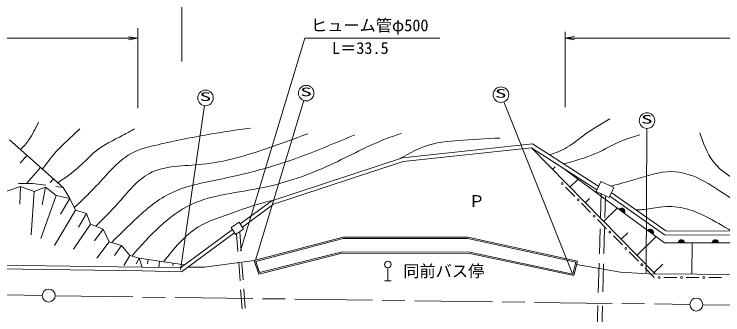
# Model space of a CAD drawing. Units: millimetres, scale not verified. Extents: x 40000 to 680000, y 20000 to 380000.
# Drawn here: x 156549 to 265940, y 274448 to 320811 of the extents above; entities that cross this region are included whole.
import ezdxf
from ezdxf.enums import TextEntityAlignment as Align

# ---------------------------------------------------------------- set-up
doc = ezdxf.new("R2010")
doc.units = ezdxf.units.MM
doc.header["$LTSCALE"] = 1000
doc.linetypes.add('CHAIN', pattern=[18.5, 12, -1.5, 3.5, -1.5])
for name, color, linetype, lineweight in [('M-BGD', 7, 'Continuous', 13), ('M-BMK', 2, 'CHAIN', 13), ('M-BMK-SRVR', 3, 'Continuous', 13), ('M-STR-HTXT', 7, 'Continuous', 13), ('M-STR-STR3', 7, 'Continuous', 13), ('M-STR-STRC', 7, 'Continuous', 13)]:
    doc.layers.add(name, color=color, linetype=linetype, lineweight=lineweight)
doc.styles.add('ＭＳ ゴシック', font='')
doc.styles.get('ＭＳ ゴシック').set_extended_font_data('MS Gothic')

# ---------------------------------------------------------------- blocks, each defined once
blk = doc.blocks.new('open_arrow')
at = {"color": 0, "linetype": 'Continuous', "lineweight": -2}
blk.add_lwpolyline([(7.5, 1.25), (0, 0), (7.5, -1.25)], dxfattribs=at)

msp = doc.modelspace()

# ---------------------------------------------------------------- linework, layer by layer
at = {"layer": 'M-BGD'}
for p, q in [((155802, 301427), (164117, 294086)), ((216487, 298673), (236539, 300812)), ((216614, 298083), (236393, 300193)), ((236393, 300193), (246477, 293724)), ((236393, 300193), (255478, 280748)), ((236539, 300812), (246801, 294229)), ((157477, 297854), (158516, 299031)), ((196307, 292044), (216487, 298673)), ((196585, 291503), (216614, 298083)), ((158454, 294694), (160633, 297162)), ((240080, 297286), (239655, 296869)), ((256930, 285528), (241574, 296869)), ((162115, 294841), (162617, 295410)), ((243600, 295373), (242338, 294135)), ((159385, 294705), (157211, 294678)), ((161417, 294439), (159385, 294705)), ((246413, 293473), (247133, 295031)), ((247133, 295031), (249130, 294107)), ((155392, 293523), (157523, 294258)), ((157523, 294258), (157402, 291497)), ((157523, 294258), (159653, 293474)), ((159653, 293474), (159157, 286781)), ((159653, 293474), (161392, 294111)), ((161392, 294111), (160880, 291431)), ((161392, 294111), (163033, 292838)), ((164117, 294086), (163005, 294231)), ((164117, 294086), (165139, 292373)), ((243082, 292718), (241679, 294147)), ((248409, 292550), (246413, 293473)), ((249130, 294107), (248409, 292550)), ((257142, 287401), (248833, 293214)), ((163033, 292838), (160664, 286216)), ((163033, 292838), (165139, 292373)), ((165139, 292373), (163723, 289959)), ((165139, 292373), (166021, 290610)), ((245384, 292395), (244703, 291726)), ((247046, 289510), (247150, 293132)), ((247745, 289481), (247842, 292812)), ((256951, 286802), (248489, 292723)), ((191447, 288479), (196307, 292044)), ((191778, 287978), (196585, 291503)), ((245538, 290218), (244134, 291647)), ((166021, 290610), (162798, 285149)), ((166021, 290610), (167735, 290071)), ((167735, 290071), (166500, 287986)), ((167735, 290071), (168323, 288430)), ((249648, 290906), (247539, 288836)), ((247993, 287718), (246590, 289147)), ((168323, 288430), (165685, 284585)), ((168323, 288430), (170283, 287671)), ((190027, 287906), (191284, 288724)), ((190716, 286847), (190027, 287906)), ((191284, 288724), (191973, 287666)), ((246881, 283841), (246994, 287723)), ((247583, 283873), (247696, 287799)), ((170283, 287671), (168942, 285846)), ((170283, 287671), (171238, 285712)), ((182199, 281696), (190229, 287585)), ((182390, 281091), (190557, 287082)), ((191973, 287666), (190716, 286847)), ((191082, 284217), (190884, 286957)), ((191577, 284304), (191363, 287268)), ((250449, 285218), (249046, 286647)), ((251255, 287091), (250234, 286090)), ((303666, 286491), (256951, 286802)), ((303828, 287090), (257142, 287401)), ((171238, 285712), (169325, 283204)), ((171238, 285712), (173124, 285149)), ((207312, 286413), (193580, 282806)), ((207338, 286213), (193840, 282668)), ((226599, 286414), (207312, 286413)), ((226577, 286214), (207338, 286213)), ((243243, 282584), (226577, 286214)), ((243487, 282736), (226599, 286414)), ((255621, 286495), (252674, 283604)), ((283162, 285531), (256930, 285528)), ((261193, 285529), (261161, 280710)), ((173124, 285149), (172052, 283572)), ((173124, 285149), (174422, 283582)), ((174422, 283582), (173457, 282067)), ((174422, 283582), (175842, 283166)), ((194301, 280727), (207181, 283948)), ((194430, 280966), (207156, 284148)), ((207156, 284148), (226883, 284084)), ((207181, 283948), (226862, 283884)), ((226862, 283884), (242929, 280502)), ((226883, 284084), (242782, 280737)), ((252905, 282718), (251501, 284147)), ((138203, 282333), (176308, 281819)), ((175842, 283166), (175397, 282334)), ((175842, 283166), (176308, 281819)), ((175842, 283166), (182838, 282165)), ((177148, 282325), (177240, 282966)), ((178859, 281765), (178995, 282714)), ((181045, 281991), (181105, 282412)), ((193580, 282806), (185910, 281774)), ((191409, 279706), (191204, 282542)), ((191902, 279820), (191713, 282431)), ((193580, 282806), (194301, 280727)), ((193840, 282668), (194430, 280966)), ((242782, 280737), (243243, 282584)), ((242929, 280502), (243487, 282736)), ((246709, 277881), (246839, 282394)), ((247412, 277983), (247538, 282325)), ((256662, 282252), (255307, 280922)), ((138195, 281733), (176297, 281219)), ((176297, 281219), (182390, 281091)), ((176308, 281819), (182199, 281696)), ((185910, 281774), (183322, 281776)), ((243353, 282196), (250120, 281005)), ((255360, 280218), (253957, 281647)), ((250120, 281005), (255357, 280695)), ((255478, 280748), (314336, 280358)), ((258820, 280208), (256843, 280214)), ((262280, 280198), (260303, 280204)), ((265740, 280187), (263763, 280193)), ((191722, 275386), (191510, 278305)), ((192217, 275467), (192002, 278434)), ((246540, 272064), (246651, 275903)), ((247246, 272242), (247349, 275817))]:
    msp.add_line(p, q, dxfattribs=at)
for centre in [(241153, 294682), (243608, 292182), (246064, 289682), (248520, 287182), (250975, 284683), (253431, 282183), (256102, 280216), (259562, 280206), (263021, 280196)]:
    msp.add_circle(centre, 150, dxfattribs=at)
for centre, radius, start, end in [((250323, 290408), 500, 323.55238, 143.55238), ((250323, 290408), 500, 323.55238, 143.55238), ((250323, 290408), 450, 323.55238, 143.55238), ((250323, 290408), 400, 323.55238, 143.55238), ((250323, 290408), 350, 323.55238, 143.55238), ((250323, 290408), 300, 323.55238, 143.55238), ((250323, 290408), 250, 323.55238, 143.55238), ((250323, 290408), 200, 323.55238, 143.55238), ((250323, 290408), 150, 323.55238, 143.55238), ((250323, 290408), 100, 323.55238, 143.55238), ((250323, 290408), 50, 323.55238, 143.55238), ((254728, 287155), 500, 323.55238, 143.55238), ((254728, 287155), 500, 323.55238, 143.55238), ((254728, 287155), 450, 323.55238, 143.55238), ((254728, 287155), 400, 323.55238, 143.55238), ((254728, 287155), 350, 323.55238, 143.55238), ((254728, 287155), 300, 323.55238, 143.55238), ((254728, 287155), 250, 323.55238, 143.55238), ((254728, 287155), 200, 323.55238, 143.55238), ((254728, 287155), 150, 323.55238, 143.55238), ((254728, 287155), 100, 323.55238, 143.55238), ((254728, 287155), 50, 323.55238, 143.55238), ((259553, 285528), 500, 0.00532, 180.00532), ((259553, 285528), 500, 0.00532, 180.00532), ((259553, 285528), 450, 0.00532, 180.00532), ((259553, 285528), 400, 0.00532, 180.00532), ((259553, 285528), 350, 0.00532, 180.00532), ((259553, 285528), 300, 0.00532, 180.00532), ((259553, 285528), 250, 0.00532, 180.00532), ((259553, 285528), 200, 0.00532, 180.00532), ((259553, 285528), 150, 0.00532, 180.00532), ((259553, 285528), 100, 0.00532, 180.00532), ((259553, 285528), 50, 0.00532, 180.00532), ((264800, 285529), 500, 0.00532, 180.00532), ((264800, 285529), 500, 0.00532, 180.00532), ((264800, 285529), 450, 0.00532, 180.00532), ((264800, 285529), 400, 0.00532, 180.00532), ((264800, 285529), 350, 0.00532, 180.00532), ((264800, 285529), 300, 0.00532, 180.00532), ((264800, 285529), 250, 0.00532, 180.00532), ((264800, 285529), 200, 0.00532, 180.00532), ((264800, 285529), 150, 0.00532, 180.00532), ((264800, 285529), 100, 0.00532, 180.00532), ((264800, 285529), 50, 0.00532, 180.00532)]:
    msp.add_arc(centre, radius, start, end, dxfattribs=at)
for points, knots in [([(157530, 299901), (157970, 300382), (158410, 300863), (158786, 301392), (159092, 301822), (159355, 302284), (159602, 302752), (159845, 303214), (160073, 303682), (160301, 304150)], [0, 0, 0, 0, 1, 1, 1, 2, 2, 2, 3, 3, 3, 3]), ([(239211, 299098), (240145, 299450), (241079, 299802), (241928, 300301), (242808, 300817), (243597, 301490), (244425, 302101), (245716, 303053), (247102, 303855), (248489, 304656)], [0, 0, 0, 0, 1, 1, 1, 2, 2, 2, 3, 3, 3, 3]), ([(160913, 296915), (161519, 297743), (162125, 298571), (162798, 299343), (163572, 300233), (164435, 301047), (165303, 301849), (165768, 302279), (166235, 302705), (166702, 303131)], [0, 0, 0, 0, 1, 1, 1, 2, 2, 2, 3, 3, 3, 3]), ([(163296, 294811), (164430, 295596), (165564, 296380), (166586, 297304), (167453, 298088), (168240, 298972), (169150, 299693), (170411, 300694), (171908, 301382), (173345, 302141), (173955, 302463), (174553, 302798), (175152, 303132)], [0, 0, 0, 0, 1, 1, 1, 2, 2, 2, 3, 3, 3, 4, 4, 4, 4]), ([(165834, 290984), (166739, 291836), (167644, 292689), (168509, 293574), (169399, 294485), (170247, 295431), (171131, 296372), (172190, 297498), (173302, 298619), (174627, 299344), (175884, 300032), (177332, 300364), (178765, 300685), (181371, 301268), (183927, 301811), (186515, 302259), (188676, 302633), (190859, 302942), (193042, 303250)], [0, 0, 0, 0, 1, 1, 1, 2, 2, 2, 3, 3, 3, 4, 4, 4, 5, 5, 5, 6, 6, 6, 6]), ([(169147, 288111), (170288, 289235), (171429, 290360), (172530, 291593), (174064, 293311), (175521, 295241), (177425, 296256), (179756, 297499), (182757, 297370), (185583, 297655), (189087, 298009), (192323, 299000), (195548, 300104), (197669, 300829), (199784, 301603), (201900, 302377)], [0, 0, 0, 0, 1, 1, 1, 2, 2, 2, 3, 3, 3, 4, 4, 4, 5, 5, 5, 5]), ([(171602, 285603), (172676, 286672), (173749, 287741), (174862, 288796), (176595, 290440), (178423, 292051), (180514, 293109), (182939, 294337), (185718, 294822), (188439, 295383), (191214, 295954), (193929, 296604), (196597, 297423), (200852, 298729), (204989, 300466), (209126, 302203)], [0, 0, 0, 0, 1, 1, 1, 2, 2, 2, 3, 3, 3, 4, 4, 4, 5, 5, 5, 5]), ([(174697, 283501), (177513, 286658), (180330, 289814), (183894, 291478), (187188, 293016), (191120, 293279), (194849, 294043), (198538, 294799), (202029, 296046), (205397, 297599), (208332, 298952), (211174, 300537), (214196, 301679), (214908, 301948), (215630, 302192), (216352, 302437)], [0, 0, 0, 0, 1, 1, 1, 2, 2, 2, 3, 3, 3, 4, 4, 4, 5, 5, 5, 5]), ([(241366, 297716), (243036, 298170), (244706, 298625), (246283, 299314), (247716, 299940), (249072, 300760), (250521, 301347), (251370, 301690), (252252, 301954), (253134, 302218)], [0, 0, 0, 0, 1, 1, 1, 2, 2, 2, 3, 3, 3, 3]), ([(262365, 302509), (262925, 300937), (263485, 299365), (264456, 298096), (265689, 296485), (267584, 295361), (269507, 294497), (271700, 293512), (273931, 292864), (276185, 292175), (279916, 291036), (283712, 289786), (287565, 289448), (289383, 289288), (291214, 289331), (293080, 289158), (294504, 289026), (295948, 288767), (297145, 288055), (297594, 287788), (298008, 287457), (298422, 287126)], [0, 0, 0, 0, 1, 1, 1, 2, 2, 2, 3, 3, 3, 4, 4, 4, 5, 5, 5, 6, 6, 6, 7, 7, 7, 7]), ([(216106, 298547), (217631, 299390), (219156, 300232), (220797, 300701), (222177, 301095), (223638, 301225), (225090, 301332), (227250, 301492), (229390, 301602), (231530, 301712)], [0, 0, 0, 0, 1, 1, 1, 2, 2, 2, 3, 3, 3, 3]), ([(278856, 287182), (277073, 287886), (275289, 288590), (273514, 289330), (271464, 290185), (269426, 291089), (267534, 292233), (265791, 293286), (264173, 294543), (262308, 295425), (260974, 296056), (259515, 296496), (258069, 296528), (256130, 296572), (254216, 295883), (252322, 295308), (251112, 294942), (249910, 294622), (248709, 294302)], [0, 0, 0, 0, 1, 1, 1, 2, 2, 2, 3, 3, 3, 4, 4, 4, 5, 5, 5, 6, 6, 6, 6]), ([(179587, 282630), (181218, 284661), (182850, 286693), (184973, 287994), (186656, 289025), (188647, 289598), (190552, 290272), (191291, 290533), (192016, 290809), (192752, 291055), (193936, 291451), (195149, 291768), (196363, 292085)], [0, 0, 0, 0, 1, 1, 1, 2, 2, 2, 3, 3, 3, 4, 4, 4, 4]), ([(267302, 287333), (265990, 288134), (264677, 288935), (263295, 289620), (262200, 290162), (261062, 290632), (259870, 290897), (258676, 291162), (257428, 291222), (256212, 291070), (255296, 290956), (254398, 290721), (253483, 290664), (253158, 290643), (252830, 290645), (252502, 290647)], [0, 0, 0, 0, 1, 1, 1, 2, 2, 2, 3, 3, 3, 4, 4, 4, 5, 5, 5, 5])]:
    msp.add_open_spline(points, degree=3, knots=knots, dxfattribs=at)
at = {"layer": 'M-BMK'}
for p, q in [((62855, 278847), (160882, 277426)), ((162881, 277366), (260849, 276047)), ((262849, 276010), (306808, 275403))]:
    msp.add_line(p, q, dxfattribs=at)
at = {"layer": 'M-BMK-SRVR'}
for centre in [(161882, 277417), (261849, 276033)]:
    msp.add_circle(centre, 1000, dxfattribs=at)
at = {"layer": 'M-STR-HTXT'}
for p, q in [((214233, 281713), (214233, 279713)), ((213733, 279713), (214733, 279713))]:
    msp.add_line(p, q, dxfattribs=at)
msp.add_circle((214233, 282213), 500, dxfattribs=at)
at = {"layer": 'M-STR-STR3'}
for p, q in [((182419, 313522), (182422, 324936)), ((175630, 306320), (175634, 318650)), ((241614, 306452), (241613, 318107)), ((62298, 317090), (175633, 317101)), ((191493, 284303), (201430, 317103)), ((201430, 317103), (222253, 317105)), ((241613, 317107), (314145, 317113))]:
    msp.add_line(p, q, dxfattribs=at)
at = {"layer": 'M-STR-STRC'}
for p, q in [((201277, 307485), (193783, 282859)), ((182240, 281395), (185912, 306715)), ((232128, 307281), (242712, 280758)), ((254228, 303203), (254081, 280942))]:
    msp.add_line(p, q, dxfattribs=at)
for centre in [(201627, 308633), (231684, 308396), (186085, 307902), (254236, 304403)]:
    msp.add_circle(centre, 1200, dxfattribs=at)

# ---------------------------------------------------------------- block references
at = {"layer": 'M-STR-STR3', "xscale": 193, "yscale": 193, "rotation": 180}
msp.add_blockref('open_arrow', (175633, 317101), dxfattribs=at)
at = {"layer": 'M-STR-STR3', "xscale": 193, "yscale": 193}
msp.add_blockref('open_arrow', (241613, 317107), dxfattribs=at)

# ---------------------------------------------------------------- texts
at = {"layer": 'M-BGD', "style": 'ＭＳ ゴシック'}
msp.add_text('Ｐ', height=1833, rotation=0.005, dxfattribs=at).set_placement((226696, 292903), align=Align.TOP_LEFT)
at = {"layer": 'M-STR-HTXT', "style": 'ＭＳ ゴシック'}
msp.add_text('同前バス停', height=1833, rotation=0.005, dxfattribs=at).set_placement((216606, 282112), align=Align.TOP_LEFT)
at = {"layer": 'M-STR-STR3', "style": 'ＭＳ ゴシック'}
for s, p in [('ヒューム管φ500', (202367, 320008)), ('L＝33.5', (205617, 316508))]:
    msp.add_text(s, height=1833, rotation=0.005, dxfattribs=at).set_placement(p, align=Align.TOP_LEFT)
at = {"layer": 'M-STR-STRC', "style": 'ＭＳ ゴシック', "width": 2}
for p in [(185166, 307039), (200708, 307770), (230765, 307533), (253317, 303540)]:
    msp.add_text('S', height=1320, rotation=0.005, dxfattribs=at).set_placement(p, align=Align.BOTTOM_LEFT)

doc.saveas('drawing.dxf')
